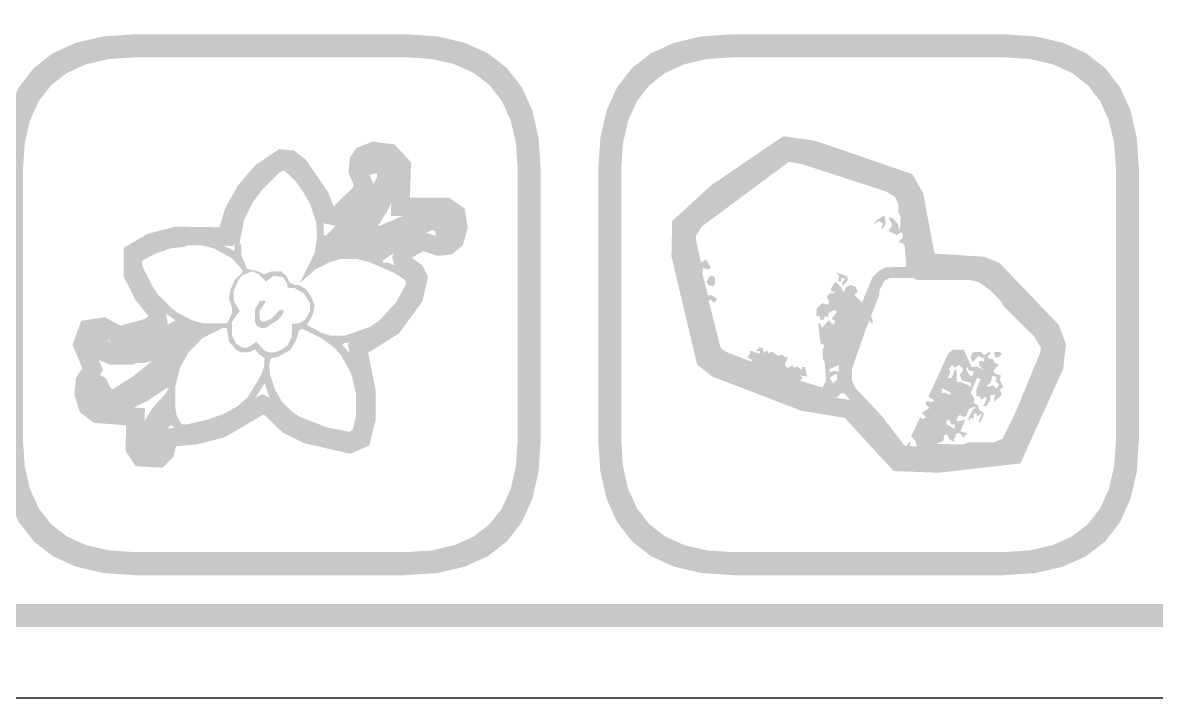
# Model space of a CAD drawing. Header units: millimetres. Extents: x 6 to 294, y 109 to 451.
# Drawn here: x 23.29 to 43, y 244.86 to 256.6 of the extents above; entities that cross this region are included whole.
import ezdxf

# ---------------------------------------------------------------- set-up
doc = ezdxf.new("R2010")
doc.units = ezdxf.units.MM
doc.layers.add('CUT', color=1, linetype='Continuous')
doc.layers.add('RASTER', color=7, linetype='Continuous')

msp = doc.modelspace()

# ---------------------------------------------------------------- hatches: boundary and pattern name
at = {"layer": 'RASTER'}
h = msp.add_hatch(color=7, dxfattribs=at)
h.paths.add_polyline_path([(7.2, 261.501), (7.234, 262.016), (7.337, 262.463), (7.509, 262.841), (7.75, 263.151), (8.059, 263.391), (8.438, 263.563), (8.884, 263.666), (9.4, 263.701), (66.6, 263.701), (67.116, 263.666), (67.563, 263.563), (67.941, 263.391), (68.25, 263.151), (68.491, 262.841), (68.663, 262.463), (68.766, 262.016), (68.8, 261.501), (68.8, 248.301), (68.766, 247.785), (68.663, 247.338), (68.491, 246.96), (68.25, 246.651), (67.941, 246.41), (67.563, 246.238), (67.116, 246.135), (66.6, 246.101), (9.4, 246.101), (8.884, 246.135), (8.438, 246.238), (8.059, 246.41), (7.75, 246.651), (7.509, 246.96), (7.337, 247.338), (7.234, 247.785), (7.2, 248.301)])
h.paths.add_polyline_path([(7.6, 261.501), (7.6, 248.301), (7.628, 247.879), (7.712, 247.513), (7.853, 247.204), (8.05, 246.951), (8.303, 246.754), (8.612, 246.613), (8.978, 246.529), (9.4, 246.501), (66.6, 246.501), (67.022, 246.529), (67.387, 246.613), (67.697, 246.754), (67.95, 246.951), (68.147, 247.204), (68.288, 247.513), (68.372, 247.879), (68.4, 248.301), (68.4, 261.501), (68.372, 261.923), (68.288, 262.288), (68.147, 262.598), (67.95, 262.851), (67.697, 263.048), (67.387, 263.188), (67.022, 263.273), (66.6, 263.301), (9.4, 263.301), (8.978, 263.273), (8.612, 263.188), (8.303, 263.048), (8.05, 262.851), (7.853, 262.598), (7.712, 262.288), (7.628, 261.923), (7.6, 261.501)], flags=0)
h = msp.add_hatch(color=7, dxfattribs=at)
h.paths.add_polyline_path([(22.9, 254.051), (22.937, 254.602), (23.047, 255.079), (23.23, 255.483), (23.488, 255.813), (23.818, 256.07), (24.222, 256.254), (24.699, 256.364), (25.25, 256.401), (29.95, 256.401), (30.501, 256.364), (30.978, 256.254), (31.382, 256.07), (31.713, 255.813), (31.97, 255.483), (32.153, 255.079), (32.263, 254.602), (32.3, 254.051), (32.3, 249.351), (32.263, 248.8), (32.153, 248.323), (31.97, 247.919), (31.713, 247.588), (31.382, 247.331), (30.978, 247.148), (30.501, 247.038), (29.95, 247.001), (25.25, 247.001), (24.699, 247.038), (24.222, 247.148), (23.818, 247.331), (23.488, 247.588), (23.23, 247.919), (23.047, 248.323), (22.937, 248.8), (22.9, 249.351)])
h.paths.add_polyline_path([(23.3, 254.051), (23.3, 249.351), (23.33, 248.894), (23.422, 248.498), (23.574, 248.163), (23.788, 247.888), (24.062, 247.675), (24.397, 247.523), (24.793, 247.431), (25.25, 247.401), (29.95, 247.401), (30.407, 247.431), (30.803, 247.523), (31.138, 247.675), (31.413, 247.888), (31.626, 248.163), (31.778, 248.498), (31.87, 248.894), (31.9, 249.351), (31.9, 254.051), (31.87, 254.508), (31.778, 254.904), (31.626, 255.239), (31.413, 255.513), (31.138, 255.727), (30.803, 255.879), (30.407, 255.97), (29.95, 256.001), (25.25, 256.001), (24.793, 255.97), (24.397, 255.879), (24.062, 255.727), (23.788, 255.513), (23.574, 255.239), (23.422, 254.904), (23.33, 254.508), (23.3, 254.051)], flags=0)
h = msp.add_hatch(color=7, dxfattribs=at)
h.paths.add_polyline_path([(33.3, 254.051), (33.337, 254.602), (33.447, 255.079), (33.63, 255.483), (33.888, 255.813), (34.218, 256.07), (34.622, 256.254), (35.099, 256.364), (35.65, 256.401), (40.35, 256.401), (40.901, 256.364), (41.378, 256.254), (41.782, 256.07), (42.113, 255.813), (42.37, 255.483), (42.553, 255.079), (42.663, 254.602), (42.7, 254.051), (42.7, 249.351), (42.663, 248.8), (42.553, 248.323), (42.37, 247.919), (42.113, 247.588), (41.782, 247.331), (41.378, 247.148), (40.901, 247.038), (40.35, 247.001), (35.65, 247.001), (35.099, 247.038), (34.622, 247.148), (34.218, 247.331), (33.888, 247.588), (33.63, 247.919), (33.447, 248.323), (33.337, 248.8), (33.3, 249.351)])
h.paths.add_polyline_path([(33.7, 254.051), (33.7, 249.351), (33.73, 248.894), (33.822, 248.498), (33.974, 248.163), (34.188, 247.888), (34.462, 247.675), (34.797, 247.523), (35.193, 247.431), (35.65, 247.401), (40.35, 247.401), (40.807, 247.431), (41.203, 247.523), (41.538, 247.675), (41.813, 247.888), (42.026, 248.163), (42.178, 248.498), (42.27, 248.894), (42.3, 249.351), (42.3, 254.051), (42.27, 254.508), (42.178, 254.904), (42.026, 255.239), (41.813, 255.513), (41.538, 255.727), (41.203, 255.879), (40.807, 255.97), (40.35, 256.001), (35.65, 256.001), (35.193, 255.97), (34.797, 255.879), (34.462, 255.727), (34.188, 255.513), (33.974, 255.239), (33.822, 254.904), (33.73, 254.508), (33.7, 254.051)], flags=0)
h = msp.add_hatch(color=7, dxfattribs=at)
h.paths.add_polyline_path([(36.516, 254.629), (37.08, 254.548), (38.76, 253.97), (38.95, 253.638), (39.145, 252.59), (40.01, 252.534), (40.275, 252.427), (41.308, 251.348), (41.431, 251.014), (41.384, 250.589), (40.64, 248.943), (39.222, 248.781), (38.436, 248.81), (37.585, 249.735), (36.835, 249.857), (35.287, 250.45), (35.019, 250.661), (34.573, 252.542), (34.586, 253.155), (35.257, 253.77)])
h.paths.add_polyline_path([(36.594, 254.294), (35.456, 253.518), (34.903, 253.012), (34.894, 252.576), (35.305, 250.844), (35.447, 250.732), (36.919, 250.167), (37.746, 250.033), (38.581, 249.125), (39.209, 249.102), (40.423, 249.241), (41.071, 250.674), (41.105, 250.974), (41.03, 251.175), (40.091, 252.156), (39.938, 252.218), (38.876, 252.287), (38.645, 253.526), (38.542, 253.707), (37.005, 254.236), (36.594, 254.294)], flags=0)
h = msp.add_hatch(color=7, dxfattribs=at)
h.paths.add_polyline_path([(29.368, 254.534), (29.757, 254.488), (30.047, 254.176), (30.026, 253.56), (30.708, 253.56), (30.978, 253.373), (31.032, 253.043), (30.945, 252.732), (30.751, 252.573), (30.511, 252.549), (30.257, 252.631), (30.061, 252.518), (30.057, 252.508), (30.054, 252.518), (30.244, 252.383), (30.34, 252.191), (30.246, 251.762), (29.839, 251.203), (29.302, 250.865), (29.433, 250.197), (29.433, 249.71), (29.319, 249.254), (28.997, 249.11), (28.19, 249.293), (27.814, 249.48), (27.506, 249.777), (27.477, 249.79), (26.807, 249.397), (26.328, 249.273), (25.962, 249.242), (25.913, 249.057), (25.726, 248.87), (25.261, 248.893), (25.082, 249.162), (25.093, 249.605), (24.53, 249.648), (24.287, 249.836), (24.193, 250.138), (24.221, 250.427), (24.332, 250.598), (24.16, 251.004), (24.312, 251.42), (24.723, 251.483), (24.988, 251.336), (25.404, 251.448), (25.475, 251.494), (25.471, 251.516), (25.252, 251.79), (25.049, 252.193), (25.049, 252.689), (25.466, 252.933), (25.953, 253.058), (26.717, 253.046), (26.815, 253.377), (27.031, 253.766), (27.337, 254.124), (27.75, 254.404), (28.011, 254.382), (28.216, 254.221), (28.599, 253.667), (28.703, 253.405), (28.699, 253.405), (29.036, 253.738), (29.05, 253.785), (28.959, 253.99), (28.982, 254.252), (29.095, 254.423)])
h.paths.add_polyline_path([(29.412, 254.207), (29.307, 254.164), (29.293, 254.143), (29.285, 254.044), (29.39, 253.807), (29.319, 253.568), (28.8, 253.055), (28.467, 253.13), (28.315, 253.516), (27.98, 253.999), (27.888, 254.071), (27.836, 254.076), (27.552, 253.883), (27.295, 253.582), (27.112, 253.253), (26.955, 252.723), (25.991, 252.738), (25.589, 252.634), (25.369, 252.506), (25.369, 252.269), (25.522, 251.964), (25.776, 251.648), (25.82, 251.335), (25.535, 251.152), (24.946, 250.993), (24.663, 251.15), (24.548, 251.132), (24.504, 251.012), (24.693, 250.567), (24.532, 250.318), (24.518, 250.171), (24.563, 250.027), (24.65, 249.96), (25.42, 249.901), (25.405, 249.255), (25.438, 249.205), (25.601, 249.196), (25.626, 249.222), (25.71, 249.542), (26.274, 249.59), (26.684, 249.695), (27.454, 250.147), (27.686, 250.048), (28, 249.745), (28.298, 249.597), (28.964, 249.445), (29.046, 249.482), (29.113, 249.749), (29.113, 250.166), (28.946, 251.018), (29.616, 251.441), (29.948, 251.896), (30.003, 252.148), (29.993, 252.169), (29.779, 252.321), (29.717, 252.528), (29.809, 252.741), (30.219, 252.979), (30.545, 252.874), (30.623, 252.882), (30.664, 252.915), (30.704, 253.061), (30.684, 253.188), (30.608, 253.24), (29.695, 253.24), (29.722, 254.055), (29.603, 254.184), (29.412, 254.207)], flags=0)
h = msp.add_hatch(color=7, dxfattribs=at)
h.paths.add_polyline_path([(29.414, 254.293), (29.566, 254.301), (29.653, 254.256), (29.76, 254.176), (29.831, 254.036), (29.831, 253.796), (29.805, 253.69), (29.653, 253.363), (29.467, 253.06), (30.017, 253.291), (30.363, 253.371), (30.576, 253.344), (30.716, 253.273), (30.77, 253.219), (30.815, 253.105), (30.754, 252.9), (30.663, 252.805), (30.629, 252.786), (30.488, 252.805), (30.469, 252.972), (30.416, 252.999), (30.063, 252.821), (29.547, 252.459), (29.573, 252.422), (29.619, 252.441), (29.698, 252.414), (29.946, 252.289), (30.079, 252.183), (30.097, 252.068), (30.044, 251.936), (29.946, 251.742), (29.813, 251.555), (29.547, 251.29), (29.3, 251.138), (29.087, 251.058), (28.874, 251.032), (28.848, 251.005), (28.962, 250.88), (29.087, 250.633), (29.193, 250.208), (29.193, 249.703), (29.095, 249.402), (29.007, 249.357), (28.795, 249.384), (28.236, 249.543), (27.989, 249.668), (27.67, 249.961), (27.572, 250.128), (27.5, 250.333), (27.261, 249.961), (26.995, 249.775), (26.695, 249.623), (26.163, 249.49), (26.004, 249.49), (25.879, 249.615), (25.756, 249.498), (25.685, 249.384), (25.711, 249.277), (25.693, 249.163), (25.552, 249.065), (25.411, 249.11), (25.313, 249.251), (25.313, 249.437), (25.366, 249.596), (25.544, 249.897), (25.772, 250.147), (25.836, 250.253), (25.783, 250.242), (25.48, 250.04), (25.233, 249.915), (24.967, 249.836), (24.728, 249.836), (24.56, 249.907), (24.454, 250.04), (24.409, 250.181), (24.454, 250.349), (24.497, 250.412), (24.568, 250.447), (24.648, 250.474), (24.736, 250.428), (24.826, 250.253), (24.861, 250.234), (25.188, 250.439), (25.544, 250.721), (25.392, 250.686), (25.259, 250.686), (25.206, 250.66), (24.808, 250.66), (24.507, 250.785), (24.409, 250.952), (24.409, 251.085), (24.454, 251.173), (24.534, 251.252), (24.621, 251.271), (24.709, 251.226), (24.773, 251.077), (24.808, 251.058), (24.94, 251.058), (25.339, 251.165), (25.818, 251.351), (25.95, 251.431), (25.81, 251.529), (25.597, 251.742), (25.464, 251.928), (25.366, 252.095), (25.259, 252.361), (25.278, 252.528), (25.411, 252.635), (25.578, 252.706), (25.818, 252.786), (26.083, 252.839), (26.456, 252.839), (26.721, 252.76), (26.979, 252.635), (26.961, 252.999), (27.04, 253.265), (27.165, 253.512), (27.272, 253.671), (27.564, 253.99), (27.838, 254.168), (27.952, 254.123), (28.058, 254.017), (28.324, 253.645), (28.502, 253.238), (28.529, 253.132), (28.529, 252.919), (28.555, 252.893), (29.175, 253.496), (29.387, 253.788), (29.459, 253.929), (29.451, 253.974), (29.406, 253.982), (29.353, 253.956), (29.239, 253.974), (29.193, 254.036), (29.193, 254.115), (29.265, 254.23)])
h.paths.add_polyline_path([(27.838, 254.036), (27.75, 253.99), (27.458, 253.698), (27.298, 253.485), (27.147, 253.185), (27.067, 252.786), (27.093, 252.733), (27.093, 252.574), (27.192, 252.326), (27.386, 252.281), (27.492, 252.228), (27.625, 252.281), (27.785, 252.281), (27.872, 252.209), (27.936, 252.087), (28.024, 252.042), (28.104, 252.042), (28.218, 251.97), (28.298, 251.864), (28.369, 251.696), (28.343, 251.537), (28.236, 251.351), (28.476, 251.218), (28.635, 251.165), (28.901, 251.165), (29.334, 251.316), (29.494, 251.423), (29.786, 251.742), (29.964, 252.068), (29.946, 252.13), (29.733, 252.263), (29.326, 252.441), (29.114, 252.494), (28.821, 252.494), (28.635, 252.441), (28.388, 252.316), (28.112, 252.076), (28.369, 252.6), (28.415, 252.9), (28.396, 253.132), (28.29, 253.451), (28.165, 253.671), (28.032, 253.857)], flags=0)
h.paths.add_polyline_path([(26.163, 252.733), (26.11, 252.706), (25.871, 252.68), (25.632, 252.6), (25.384, 252.475), (25.366, 252.414), (25.392, 252.334), (25.544, 252.034), (25.65, 251.874), (25.889, 251.635), (25.996, 251.555), (26.243, 251.431), (26.429, 251.377), (26.828, 251.377), (26.862, 251.396), (26.934, 251.563), (26.934, 251.643), (26.881, 251.803), (26.907, 251.962), (26.979, 252.13), (27.101, 252.247), (27.12, 252.281), (27.101, 252.316), (26.942, 252.502), (26.615, 252.68), (26.402, 252.733)], flags=0)
h.paths.add_polyline_path([(27.28, 252.281), (27.112, 252.209), (27.059, 252.156), (26.961, 251.936), (26.961, 251.776), (27.067, 251.59), (26.934, 251.404), (26.934, 251.165), (27.006, 251.024), (27.12, 250.952), (27.2, 250.952), (27.359, 251.058), (27.484, 250.918), (27.572, 250.872), (27.678, 250.872), (27.793, 250.918), (27.899, 250.997), (27.971, 251.138), (27.979, 251.369), (28.104, 251.377), (28.202, 251.439), (28.29, 251.59), (28.29, 251.723), (28.191, 251.89), (28.024, 251.989), (27.899, 251.997), (27.891, 252.068), (27.819, 252.183), (27.652, 252.201), (27.527, 252.103), (27.394, 252.236)], flags=0)
h.paths.add_polyline_path([(27.42, 251.768), (27.492, 251.776), (27.519, 251.75), (27.412, 251.59), (27.412, 251.457), (27.466, 251.404), (27.606, 251.449), (27.75, 251.598), (27.811, 251.617), (27.838, 251.59), (27.793, 251.502), (27.713, 251.423), (27.519, 251.298), (27.439, 251.298), (27.367, 251.332), (27.333, 251.404), (27.333, 251.617)], flags=0)
h.paths.add_polyline_path([(26.775, 251.298), (26.421, 251.12), (26.182, 250.88), (26.03, 250.607), (25.95, 250.288), (25.95, 249.889), (25.977, 249.756), (26.057, 249.623), (26.163, 249.623), (26.509, 249.703), (26.801, 249.809), (27.022, 249.934), (27.208, 250.094), (27.439, 250.474), (27.492, 250.633), (27.5, 250.774), (27.404, 250.838), (27.333, 250.926), (27.226, 250.872), (27.093, 250.872), (27.006, 250.918), (26.881, 251.058), (26.846, 251.29)], flags=0)
h.paths.add_polyline_path([(28.13, 251.271), (28.096, 251.252), (28.05, 251.085), (27.952, 250.918), (27.731, 250.793), (27.617, 250.774), (27.599, 250.739), (27.58, 250.652), (27.599, 250.474), (27.678, 250.234), (27.803, 250.014), (27.963, 249.854), (28.122, 249.748), (28.582, 249.57), (28.981, 249.49), (29.034, 249.543), (29.087, 249.756), (29.087, 250.155), (29.007, 250.5), (28.829, 250.827), (28.67, 250.987), (28.484, 251.12), (28.183, 251.271)], flags=0)
h = msp.add_hatch(color=7, dxfattribs=at)
h.paths.add_polyline_path([(36.624, 254.392), (36.687, 254.403), (37.2, 254.256), (38.409, 253.853), (38.604, 253.754), (38.739, 253.486), (38.911, 252.339), (39.912, 252.314), (40.07, 252.251), (40.363, 251.995), (40.487, 251.826), (41.022, 251.298), (41.132, 251.152), (41.195, 251.031), (41.195, 250.811), (40.473, 249.151), (40.205, 249.088), (39.326, 249.052), (39.252, 249.015), (38.593, 249.015), (38.325, 249.261), (38.274, 249.356), (38.105, 249.517), (38.054, 249.613), (37.577, 250.162), (37.519, 250.162), (37.467, 250.104), (37.273, 250.005), (37.053, 250.041), (35.514, 250.628), (35.32, 250.727), (35.246, 250.8), (35.147, 251.068), (34.927, 252.167), (34.818, 252.534), (34.781, 252.937), (34.88, 253.131), (34.99, 253.241), (36.309, 254.23)])
h.paths.add_polyline_path([(36.613, 254.183), (35.1, 253.058), (35.001, 252.9), (35.001, 252.827), (35.085, 252.435), (35.173, 252.486), (35.257, 252.35), (35.221, 252.314), (35.122, 252.339), (35.111, 252.24), (35.21, 251.863), (35.283, 251.863), (35.367, 251.801), (35.32, 251.738), (35.246, 251.79), (35.221, 251.764), (35.43, 250.947), (35.514, 250.884), (35.965, 250.712), (35.965, 250.749), (35.891, 250.785), (35.943, 250.859), (35.928, 250.91), (36.1, 250.848), (36.111, 250.895), (36.038, 250.895), (36.1, 250.958), (36.163, 250.947), (36.185, 250.859), (36.236, 250.91), (36.258, 250.859), (36.32, 250.884), (36.43, 250.811), (36.492, 250.837), (36.551, 250.785), (36.602, 250.8), (36.54, 250.664), (36.566, 250.617), (36.602, 250.602), (36.676, 250.653), (36.698, 250.602), (36.76, 250.628), (36.844, 250.565), (36.844, 250.617), (36.896, 250.617), (36.932, 250.455), (36.808, 250.47), (36.859, 250.434), (36.808, 250.382), (37.2, 250.261), (37.262, 250.382), (37.236, 250.701), (37.2, 250.774), (37.2, 250.921), (37.236, 250.994), (37.163, 251.031), (37.126, 251.361), (37.152, 251.386), (37.189, 251.298), (37.31, 251.434), (37.357, 251.372), (37.409, 251.372), (37.409, 251.423), (37.357, 251.46), (37.456, 251.581), (37.394, 251.606), (37.299, 251.555), (37.299, 251.482), (37.236, 251.507), (37.225, 251.445), (37.163, 251.434), (37.152, 251.496), (37.09, 251.507), (37.101, 251.643), (37.2, 251.727), (37.299, 251.702), (37.31, 251.764), (37.273, 251.837), (37.321, 251.9), (37.394, 251.9), (37.409, 251.936), (37.357, 251.922), (37.346, 251.984), (37.42, 252.094), (37.504, 252.031), (37.566, 251.911), (37.614, 252.009), (37.687, 252.046), (37.775, 252.009), (37.812, 251.922), (37.75, 251.874), (37.885, 251.738), (38.068, 252.178), (38.178, 252.288), (38.299, 252.35), (38.655, 252.361), (38.629, 252.717), (38.604, 252.764), (38.519, 252.79), (38.593, 252.863), (38.593, 252.937), (38.567, 252.962), (38.494, 252.911), (38.347, 252.984), (38.409, 253.083), (38.347, 253.219), (38.42, 253.204), (38.508, 253.109), (38.545, 252.984), (38.556, 253.23), (38.519, 253.303), (38.519, 253.45), (38.457, 253.571), (38.299, 253.67), (36.833, 254.146)], flags=0)
h.paths.add_polyline_path([(38.274, 253.256), (38.299, 253.12), (38.252, 253.021), (38.226, 253.047), (38.252, 253.109), (38.189, 253.157), (38.09, 253.094), (38.142, 253.168)], flags=0)
h.paths.add_polyline_path([(37.431, 252.266), (37.629, 252.193), (37.64, 252.13), (37.555, 252.031), (37.53, 252.057), (37.592, 252.156), (37.53, 252.167), (37.519, 252.105), (37.467, 252.105), (37.493, 252.204)], flags=0)
h.paths.add_polyline_path([(35.232, 252.193), (35.294, 252.204), (35.331, 252.167), (35.331, 252.057), (35.294, 252.02), (35.21, 252.046), (35.184, 252.094)], flags=0)
h.paths.add_polyline_path([(38.373, 252.167), (38.274, 252.119), (38.189, 251.947), (38.189, 251.874), (38.043, 251.507), (38.079, 251.397), (38.054, 251.372), (38.017, 251.423), (37.969, 251.324), (37.713, 250.591), (37.713, 250.371), (37.775, 250.25), (38.237, 249.759), (38.618, 249.261), (38.655, 249.246), (38.728, 249.334), (38.713, 249.246), (38.812, 249.235), (38.838, 249.246), (38.812, 249.345), (38.739, 249.418), (38.897, 249.737), (38.959, 249.711), (38.996, 249.748), (38.922, 249.821), (39.058, 249.906), (38.996, 249.968), (39.007, 250.03), (39.106, 250.005), (39.142, 250.041), (39.043, 250.104), (39.388, 250.859), (39.472, 250.921), (39.655, 250.921), (39.791, 250.617), (39.875, 250.628), (40.011, 250.565), (39.923, 250.639), (39.923, 250.727), (40.011, 250.712), (40.011, 250.763), (39.912, 250.811), (39.802, 250.701), (39.776, 250.8), (39.813, 250.873), (39.949, 250.884), (40.011, 250.822), (40.095, 250.884), (40.121, 250.859), (40.07, 250.8), (40.084, 250.763), (40.157, 250.763), (40.194, 250.69), (40.267, 250.653), (40.168, 250.554), (40.194, 250.507), (40.304, 250.47), (40.278, 250.408), (40.341, 250.272), (40.278, 250.225), (40.315, 250.151), (40.289, 250.104), (40.179, 250.016), (40.194, 250.14), (40.121, 250.126), (40.106, 250.03), (40.048, 249.942), (39.996, 249.942), (40.059, 250.078), (40.033, 250.104), (39.96, 250.052), (39.938, 250.104), (39.875, 250.115), (39.875, 250.225), (39.949, 250.408), (39.886, 250.434), (39.776, 250.162), (39.839, 250.078), (39.828, 249.994), (39.901, 249.957), (39.923, 249.869), (40.011, 249.81), (39.938, 249.649), (39.912, 249.675), (39.974, 249.81), (39.886, 249.759), (39.875, 249.821), (39.828, 249.796), (39.828, 249.722), (39.776, 249.737), (39.754, 249.686), (39.729, 249.711), (39.813, 249.884), (39.864, 249.906), (39.839, 249.931), (39.74, 249.884), (39.703, 249.774), (39.655, 249.748), (39.582, 249.785), (39.52, 249.7), (39.545, 249.675), (39.681, 249.7), (39.593, 249.503), (39.718, 249.466), (39.644, 249.393), (39.593, 249.466), (39.534, 249.466), (39.483, 249.371), (39.498, 249.319), (39.41, 249.356), (39.362, 249.455), (39.315, 249.429), (39.3, 249.334), (39.19, 249.283), (39.655, 249.272), (39.729, 249.308), (40.168, 249.308), (40.326, 249.371), (40.535, 249.785), (40.975, 250.848), (41, 250.947), (40.876, 251.152), (40.341, 251.68), (40.289, 251.775), (40.106, 251.958), (39.912, 252.094), (39.765, 252.13), (38.849, 252.13), (38.776, 252.167)], flags=0)
h.paths.add_polyline_path([(40.179, 250.873), (40.278, 250.884), (40.315, 250.848), (40.289, 250.8), (40.205, 250.774)], flags=0)
h.paths.add_polyline_path([(37.482, 250.653), (37.321, 250.58), (37.321, 250.529), (37.42, 250.554), (37.482, 250.529)], flags=0)
h.paths.add_polyline_path([(39.461, 250.653), (39.399, 250.591), (39.424, 250.529), (39.373, 250.419), (39.446, 250.434), (39.498, 250.565), (39.534, 250.58), (39.534, 250.36), (39.608, 250.36), (39.791, 250.272), (39.776, 250.346), (39.63, 250.382), (39.582, 250.481), (39.644, 250.565), (39.63, 250.602), (39.571, 250.653), (39.483, 250.602)], flags=0)
h.paths.add_polyline_path([(39.718, 250.617), (39.692, 250.591), (39.754, 250.47), (39.813, 250.47), (39.828, 250.543), (39.74, 250.565)], flags=0)
h.paths.add_polyline_path([(37.445, 250.507), (37.321, 250.434), (37.383, 250.335), (37.456, 250.408)], flags=0)
h.paths.add_polyline_path([(40.157, 250.47), (40.121, 250.346), (40.059, 250.298), (40.07, 250.272), (40.168, 250.298), (40.231, 250.236), (40.267, 250.324), (40.205, 250.371), (40.231, 250.434)], flags=0)
h.paths.add_polyline_path([(39.278, 250.25), (39.263, 250.162), (39.315, 250.177), (39.424, 250.126), (39.424, 250.177)], flags=0)
h.paths.add_polyline_path([(39.399, 249.711), (39.351, 249.686), (39.351, 249.627), (39.498, 249.539), (39.498, 249.627), (39.446, 249.613)], flags=0)

# ---------------------------------------------------------------- linework, layer by layer
at = {"layer": 'CUT'}
msp.add_lwpolyline([(67.001, 244.861), (8.999, 244.861)], dxfattribs=at)

doc.saveas('drawing.dxf')
